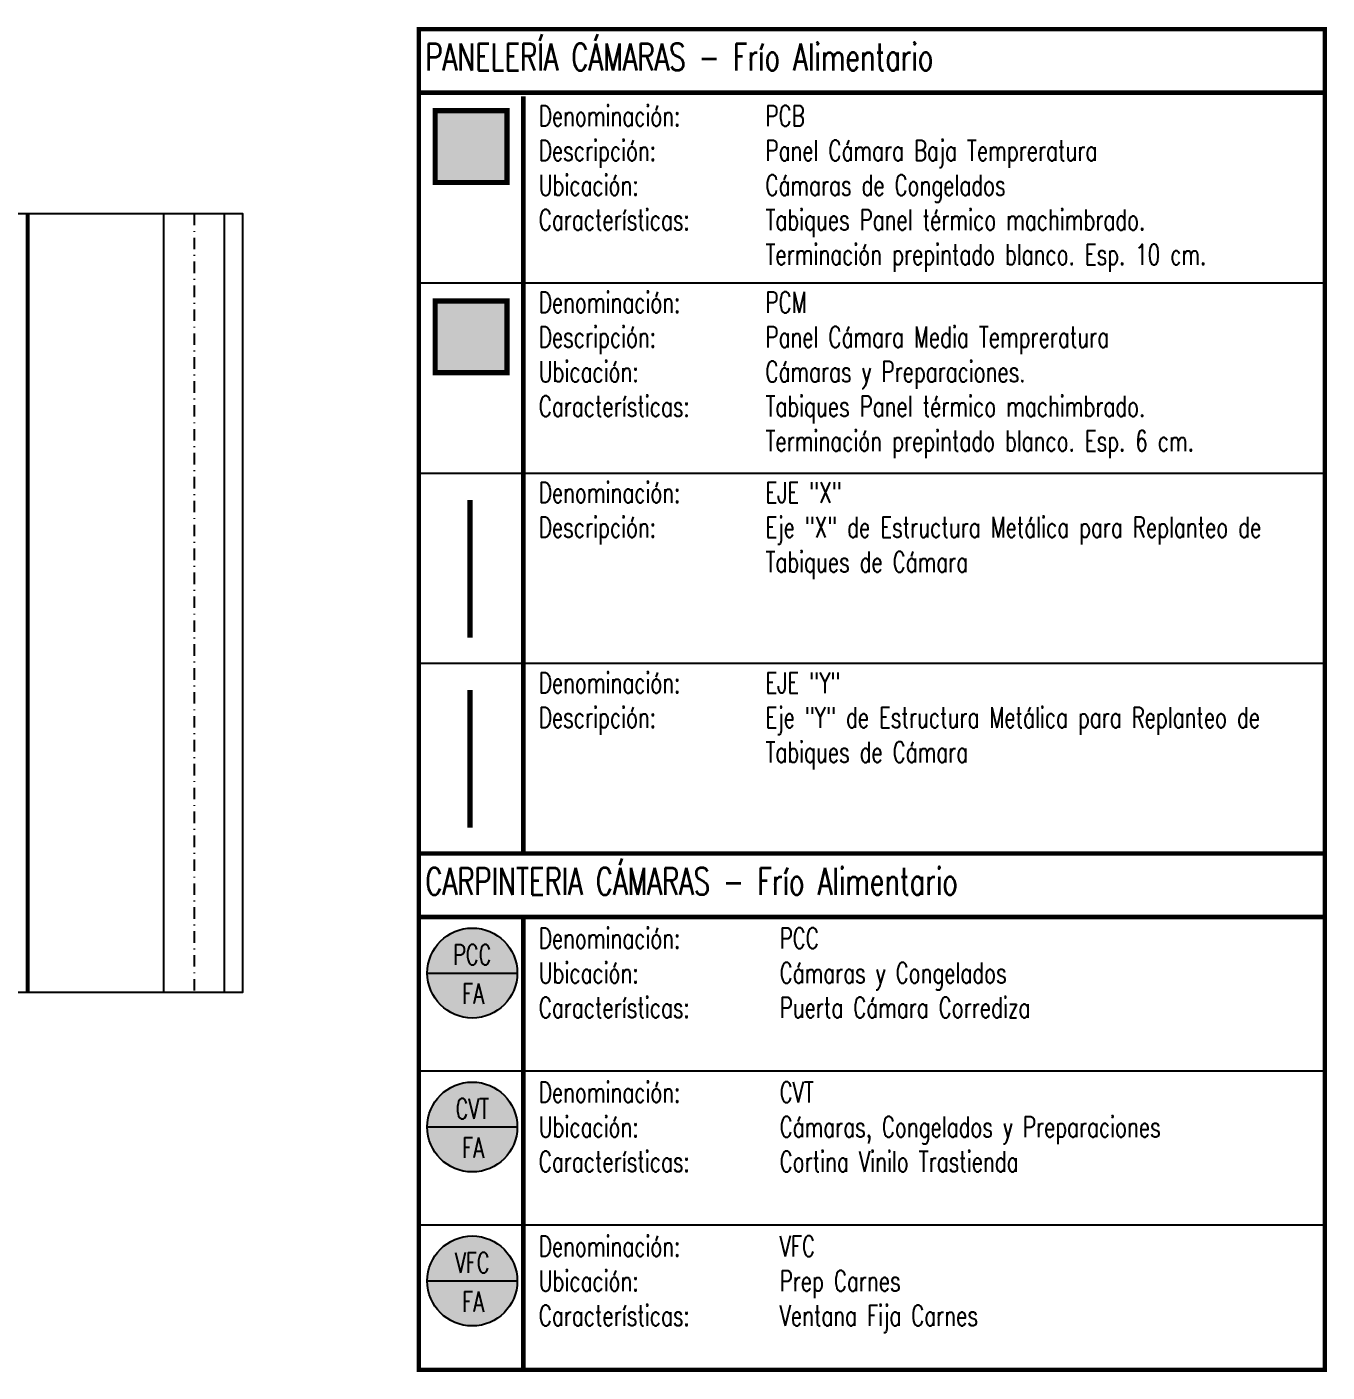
# Model space of a CAD drawing. Header units: millimetres. Extents: x -579 to 213, y -67 to 509.
# Drawn here: x 69.2 to 212.7, y -66.7 to 81.8 of the extents above; entities that cross this region are included whole.
import ezdxf
from ezdxf.enums import TextEntityAlignment as Align
from ezdxf.xclip import XClip

# ---------------------------------------------------------------- set-up
doc = ezdxf.new("R2010")
doc.units = ezdxf.units.MM
doc.header["$LTSCALE"] = 0.1
doc.linetypes.add('X REF - ANELO INST bind$0$X REF - ANELO EXT$0$DASHDOT', pattern=[25.4, 12.7, -6.35, 0, -6.35])
for name, color, linetype in [('00 - EJE-DIST -X-  MUROS', 92, 'Continuous'), ('00 - EJE-DIST -Y- MUROS', 10, 'Continuous'), ('01 PCB Panel Baja Tº', 162, 'Continuous'), ('02 PCM Panel Media Tº', 132, 'Continuous'), ('A-CARPINTERIA CAMARA', 161, 'Continuous'), ('A-COTAS', 7, 'Continuous'), ('A-HATCH BLANCO', 255, 'Continuous'), ('A-ROTULO', 251, 'Continuous'), ('CARP Cámara', 161, 'Continuous'), ('X REF - ANELO INST bind$0$X REF - ANELO EXT$0$RLV-CORDONES', 8, 'Continuous'), ('X REF - ANELO INST bind$0$X REF - ANELO EXT$0$RLV-EJE DE CALLE', 8, 'X REF - ANELO INST bind$0$X REF - ANELO EXT$0$DASHDOT')]:
    doc.layers.add(name, color=color, linetype=linetype)
doc.styles.add('ROMANS', font='romans.shx', dxfattribs={"width": 0.7})
doc.styles.add('VAUX', font='romans.shx', dxfattribs={"width": 0.85})

# ---------------------------------------------------------------- blocks, each defined once
blk = doc.blocks.new('X REF - ANELO INST bind$0$X REF - ANELO EXT')
at = {"layer": 'X REF - ANELO INST bind$0$X REF - ANELO EXT$0$RLV-CORDONES'}
blk.add_line((90.97, -142.88), (90.97, 77.49), dxfattribs=at)
blk.add_lwpolyline([(69.35, -115.1), (69.35, 77.49)], dxfattribs=at)
at = {"layer": 'X REF - ANELO INST bind$0$X REF - ANELO EXT$0$RLV-CORDONES', "color": 253}
blk.add_lwpolyline([(69.15, -115.1), (69.15, 77.49)], dxfattribs=at)
at = {"layer": 'X REF - ANELO INST bind$0$X REF - ANELO EXT$0$RLV-CORDONES'}
blk.add_lwpolyline([(75.47, -142.88, 0.005644), (79.95, -132.49, 0.078693), (84.27, -109.36), (84.27, 77.49)], format="xyb", dxfattribs=at)
at = {"layer": 'X REF - ANELO INST bind$0$X REF - ANELO EXT$0$RLV-EJE DE CALLE'}
blk.add_line((87.62, 77.49), (87.62, -142.88), dxfattribs=at)
blk = doc.blocks.new('X REF - ANELO INST bind$0$X REF - ANELO')
blk.add_blockref('X REF - ANELO INST bind$0$X REF - ANELO EXT', (0, 0))
blk = doc.blocks.new('X REF - ANELO INST bind')
ref = blk.add_blockref('X REF - ANELO INST bind$0$X REF - ANELO', (0, 0))
XClip(ref).set_block_clipping_path([(-76.9680737415, -24.7711317477), (92.9860355418, 61.1669630168)])
blk = doc.blocks.new('PPC')
h = blk.add_hatch(color=255)
edge = h.paths.add_edge_path()
edge.add_arc((731.707, 1092.022), 0.4, 0, 360)
blk = doc.blocks.new('CC')
at = {"layer": 'CARP Cámara'}
blk.add_line((4035.249, -1231.513), (4036.049, -1231.513), dxfattribs=at)
blk.add_circle((4035.649, -1231.513), 0.4, dxfattribs=at)
at = {"layer": 'A-HATCH BLANCO'}
blk.add_blockref('PPC', (3303.941, -2323.535), dxfattribs=at)
at = {"layer": 'CARP Cámara', "style": 'VAUX', "width": 0.85}
for tag, p in [('XXX', (4035.649, -1231.351)), ('FA', (4035.656, -1231.697))]:
    blk.add_attdef(tag, text='', height=0.182, dxfattribs=at).set_placement(p, align=Align.MIDDLE_CENTER)
blk = doc.blocks.new('PCC')
ref = blk.add_blockref('CC', (0.191, -2.268))
ref.add_attrib('XXX', 'PCC', dxfattribs={"layer": 'A-CARPINTERIA CAMARA', "height": 0.18, "style": 'VAUX', "width": 0.7}).set_placement((4035.839, -1233.618), align=Align.MIDDLE_CENTER)
ref.add_attrib('FA', 'FA', dxfattribs={"layer": 'A-CARPINTERIA CAMARA', "height": 0.18, "style": 'VAUX', "width": 0.7}).set_placement((4035.847, -1233.964), align=Align.MIDDLE_CENTER)
blk = doc.blocks.new('CVT')
ref = blk.add_blockref('CC', (0.374, -3.744))
ref.add_attrib('XXX', 'CVT', dxfattribs={"layer": 'A-CARPINTERIA CAMARA', "height": 0.18, "style": 'VAUX', "width": 0.7}).set_placement((4036.023, -1235.095), align=Align.MIDDLE_CENTER)
ref.add_attrib('FA', 'FA', dxfattribs={"layer": 'A-CARPINTERIA CAMARA', "height": 0.18, "style": 'VAUX', "width": 0.7}).set_placement((4036.03, -1235.441), align=Align.MIDDLE_CENTER)
blk = doc.blocks.new('VFC')
ref = blk.add_blockref('CC', (-2277.9596, 795.6363), dxfattribs=dict(xscale=0.6250000000001421, yscale=0.6250000000001421, zscale=0.6250000000001421))
ref.add_attrib('XXX', 'VFC', dxfattribs={"layer": 'A-CARPINTERIA CAMARA', "height": 0.1125, "style": 'VAUX', "width": 0.7}).set_placement((244.3208, 26.042), align=Align.MIDDLE_CENTER)
ref.add_attrib('FA', 'FA', dxfattribs={"layer": 'A-CARPINTERIA CAMARA', "height": 0.1125, "style": 'VAUX', "width": 0.7}).set_placement((244.3256, 25.8259), align=Align.MIDDLE_CENTER)

msp = doc.modelspace()

# ---------------------------------------------------------------- hatches: boundary and pattern name
at = {"layer": '01 PCB Panel Baja Tº'}
h = msp.add_hatch(color=256, dxfattribs=at)
h.dxf.hatch_style = 1
h.paths.add_polyline_path([(114.222, 72.549), (122.149, 72.549), (122.149, 64.622), (114.222, 64.622)])
at = {"layer": '02 PCM Panel Media Tº'}
h = msp.add_hatch(color=256, dxfattribs=at)
h.dxf.hatch_style = 1
h.paths.add_polyline_path([(114.222, 51.549), (122.149, 51.549), (122.149, 43.622), (114.222, 43.622)])

# ---------------------------------------------------------------- linework, layer by layer
for p, q in [((112.42, 53.549), (212.42, 53.549)), ((112.42, 32.549), (212.42, 32.549)), ((112.42, 11.549), (212.42, 11.549)), ((112.42, -33.451), (212.42, -33.451)), ((112.42, -50.451), (212.42, -50.451))]:
    msp.add_line(p, q)
at = {"layer": '00 - EJE-DIST -X-  MUROS', "const_width": 0.579}
msp.add_lwpolyline([(118.071, 29.588), (118.071, 14.386)], dxfattribs=at)
at = {"layer": '00 - EJE-DIST -Y- MUROS', "const_width": 0.579}
msp.add_lwpolyline([(118.071, 8.588), (118.071, -6.614)], dxfattribs=at)
at = {"layer": '01 PCB Panel Baja Tº', "const_width": 0.579}
msp.add_lwpolyline([(114.222, 72.549), (122.149, 72.549), (122.149, 64.622), (114.222, 64.622)], close=True, dxfattribs=at)
at = {"layer": '02 PCM Panel Media Tº', "const_width": 0.579}
msp.add_lwpolyline([(114.222, 51.549), (122.149, 51.549), (122.149, 43.622), (114.222, 43.622)], close=True, dxfattribs=at)
at = {"layer": 'A-ROTULO', "const_width": 0.5}
for points in [[(112.42, 74.549), (212.42, 74.549), (212.42, 81.549), (112.42, 81.549)], [(212.42, 74.549), (112.42, 74.549), (112.42, -66.451), (212.42, -66.451)], [(112.42, -16.451), (212.42, -16.451), (212.42, -9.451), (112.42, -9.451)]]:
    msp.add_lwpolyline(points, close=True, dxfattribs=at)
for points in [[(123.952, 74.133), (123.952, -9.451)], [(123.952, -16.451), (123.952, -66.451)]]:
    msp.add_lwpolyline(points, dxfattribs=at)

# ---------------------------------------------------------------- block references
msp.add_blockref('X REF - ANELO INST bind', (0, 0))
for name, p, xscale, yscale, zscale in [('PCC', (-49991.878, 15296.348), 12.41629929143525, 12.41629929143525, 12.41629929143525), ('CVT', (-49994.155, 15297.677), 12.41629929143243, 12.41629929143243, 12.41629929143243)]:
    msp.add_blockref(name, p, dxfattribs=dict(xscale=xscale, yscale=yscale, zscale=zscale))
at = {"layer": 'A-COTAS', "xscale": 19.86607886629193, "yscale": 19.86607886629193, "zscale": 19.86607886629193}
msp.add_blockref('VFC', (-4735.388, -571.981), dxfattribs=at)

# ---------------------------------------------------------------- texts
at = {"color": 7, "char_height": 2.29461, "attachment_point": 1, "style": 'ROMANS'}
for s, insert, width in [('{\\H1.3074x;\\C2;PANELERÍA CÁMARAS \\C7;- Frío Alimentario}  ', (113.138, 79.983), 97.4836), ('{\\H1.3074x;\\C2;CARPINTERIA CÁMARAS \\C7;- Frío Alimentario}  ', (113.138, -11.017), 97.4836), ('{\\C2;Denominación:  }      \\PUbicación:  \\P{\\C2;Características:} \\P\\P\\P         ', (125.654, -17.657), 97.4836), ('{\\C2;PCC\\P}Cámaras y Congelados\\P{\\C2;Puerta Cámara Corrediza}', (152.235, -17.657), 59.51669), ('{\\C2;Denominación:  }      \\PUbicación: \\P{\\C2;Características:} \\P\\P\\P         ', (125.654, -34.657), 97.4836), ('{\\C2;CVT\\P}Cámaras, Congelados y Preparaciones\\P{\\C2;Cortina Vinilo Trastienda}', (152.235, -34.657), 59.51669), ('{\\C2;Denominación:  }      \\PUbicación:  \\P{\\C2;Características:} \\P\\P\\P         ', (125.654, -51.657), 97.4836), ('{\\C2;VFC\\P}Prep Carnes\\P{\\C2;Ventana Fija Carnes}', (152.235, -51.657), 59.51669)]:
    msp.add_mtext(s, dxfattribs=dict(at, insert=insert, width=width))
at = {"layer": '00 - EJE-DIST -X-  MUROS', "color": 7, "char_height": 2.29461, "attachment_point": 1, "style": 'ROMANS'}
for s, insert, width in [('{\\C2;Denominación:} \\P{\\C2;Descripción:  }     ', (125.654, 31.544), 97.4836), ('{\\C2;EJE "X"\\PEje "X" de Estructura Metálica para Replanteo de Tabiques de Cámara}', (150.673, 31.544), 61.74713)]:
    msp.add_mtext(s, dxfattribs=dict(at, insert=insert, width=width))
at = {"layer": '00 - EJE-DIST -Y- MUROS', "color": 7, "char_height": 2.29461, "attachment_point": 1, "style": 'ROMANS'}
for s, insert, width in [('{\\C2;Denominación:} \\P{\\C2;Descripción:  }     ', (125.654, 10.544), 97.4836), ('{\\C2;EJE "Y"\\PEje "Y" de Estructura Metálica para Replanteo de Tabiques de Cámara}', (150.673, 10.544), 61.74713)]:
    msp.add_mtext(s, dxfattribs=dict(at, insert=insert, width=width))
at = {"layer": '01 PCB Panel Baja Tº', "color": 7, "char_height": 2.29461, "attachment_point": 1, "style": 'ROMANS'}
for s, insert, width in [('{\\C2;Denominación:} \\P{\\C2;Descripción:  }     \\PUbicación: \\PCaracterísticas:', (125.654, 73.128), 97.4836), ('{\\C2;PCB\\PPanel Cámara Baja Tempreratura\\P}Cámaras de Congelados\\PTabiques Panel térmico machimbrado. \\PTerminación prepintado blanco. Esp. 10 cm.', (150.673, 73.128), 61.74713)]:
    msp.add_mtext(s, dxfattribs=dict(at, insert=insert, width=width))
at = {"layer": '02 PCM Panel Media Tº', "color": 7, "char_height": 2.29461, "attachment_point": 1, "style": 'ROMANS'}
for s, insert, width in [('{\\C2;Denominación:} \\P{\\C2;Descripción:  }     \\PUbicación: \\PCaracterísticas:', (125.654, 52.544), 97.4836), ('{\\C2;PCM\\PPanel Cámara Media Tempreratura\\P}Cámaras y Preparaciones.\\PTabiques Panel térmico machimbrado. \\PTerminación prepintado blanco. Esp. 6 cm.', (150.673, 52.544), 61.74713)]:
    msp.add_mtext(s, dxfattribs=dict(at, insert=insert, width=width))

doc.saveas('drawing.dxf')
